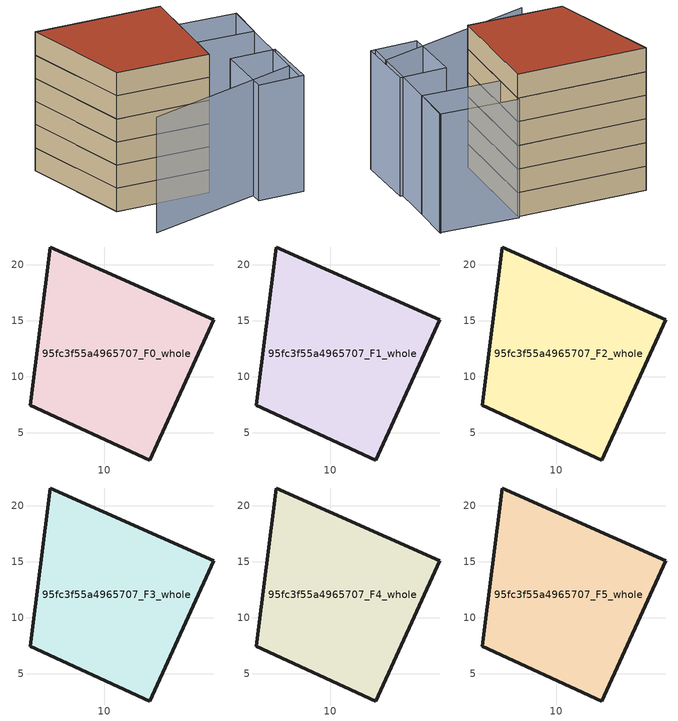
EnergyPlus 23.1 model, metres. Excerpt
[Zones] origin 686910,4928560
95fc3f55a4965707_F0_whole
 floor ground (EU_floor_Construction): 14.06,2.55 19.81,15.08 5.19,21.61 3.36,7.46 z0
 wall outside (EU_wall_Construction): 14.06,2.55 3.36,7.46 5.19,21.61 19.81,15.08 14.06,2.55 z0:3
95fc3f55a4965707_F1_whole
 floor to 95fc3f55a4965707_F0_whole (EU_floor_Construction): 14.06,2.55 19.8,15.08 5.19,21.61 3.36,7.46 z3
 wall outside (EU_wall_Construction): 14.06,2.55 3.36,7.46 5.19,21.61 19.81,15.08 14.06,2.55 z3:6
95fc3f55a4965707_F2_whole
 floor to 95fc3f55a4965707_F1_whole (EU_floor_Construction): 14.06,2.55 19.8,15.08 5.19,21.61 3.36,7.46 z6
 wall outside (EU_wall_Construction): 14.06,2.55 3.36,7.46 5.19,21.61 19.81,15.08 14.06,2.55 z6:9
95fc3f55a4965707_F3_whole
 floor to 95fc3f55a4965707_F2_whole (EU_floor_Construction): 14.06,2.55 19.8,15.08 5.19,21.61 3.36,7.46 z9
 wall outside (EU_wall_Construction): 14.06,2.55 3.36,7.46 5.19,21.61 19.81,15.08 14.06,2.55 z9:12
95fc3f55a4965707_F4_whole
 floor to 95fc3f55a4965707_F3_whole (EU_floor_Construction): 14.06,2.55 19.8,15.08 5.19,21.61 3.36,7.46 z12
 wall outside (EU_wall_Construction): 14.06,2.55 3.36,7.46 5.19,21.61 19.81,15.08 14.06,2.55 z12:15
95fc3f55a4965707_F5_whole
 floor to 95fc3f55a4965707_F4_whole (EU_floor_Construction): 14.06,2.55 19.8,15.08 5.19,21.61 3.36,7.46 z15
 wall outside (EU_wall_Construction): 14.06,2.55 3.36,7.46 5.19,21.61 19.81,15.08 14.06,2.55 z15:18
 roof outside (EU_roof_Construction): 19.81,15.08 14.06,2.55 3.36,7.46 5.19,21.61 z18
shading: 2.17,0.33 22.38,-2.52 / 21.1,-5.19 28.69,11.2 / 21.62,-5.41 16.29,-3.15 / 16.29,-3.15 19.26,3.86 / 19.26,3.86 24.59,1.59 / 24.59,1.59 21.62,-5.41 / 28.75,11.1 26.5,6.45 / 26.5,6.45 17.69,10.72 / 17.69,10.72 19.94,15.37 / 19.94,15.37 28.75,11.1 z0:15
[Building]
EU S2 Campaign: North Axis=0; Terrain=City; Solar Distribution=FullExterior
[Site:Location]
Bologna: Latitude=44.5; Longitude=11.25; Time Zone=1; Elevation=37
[SizingPeriod:WeatherFileDays]
AnnualSizingPeriod: Begin Month=1; Begin Day of Month=1; End Month=12; End Day of Month=31; Day of Week for Start Day=Monday; Use Weather File Daylight Saving Period=No; Use Weather File Rain and Snow Indicators=No
[MATERIAL]
EU_InternalMass_Material: Roughness=MediumRough; Thickness=0.1; Conductivity=1; Density=1800; Specific Heat=900; Thermal Absorptance=0.9; Solar Absorptance=0.7; Visible Absorptance=0.7
[MATERIAL:NOMASS] Roughness=MediumRough; Thermal Absorptance=0.9; Solar Absorptance=0.7; Visible Absorptance=0.7
Name | Thermal Resistance
EU_wall_NoMass | 0.905828
EU_roof_NoMass | 0.37593
EU_floor_NoMass | 0.67114
[CONSTRUCTION]
EU_wall_Construction: EU_wall_NoMass
EU_roof_Construction: EU_roof_NoMass
EU_floor_Construction: EU_floor_NoMass
EU_InternalMass_Construction: EU_InternalMass_Material
[ZONE] Type=1; Multiplier=1; Ceiling Height=autocalculate; Floor Area=autocalculate; Part of Total Floor Area=Yes
Name | Volume
95fc3f55a4965707_F0_whole | 571.518
95fc3f55a4965707_F1_whole; 95fc3f55a4965707_F2_whole; 95fc3f55a4965707_F3_whole; 95fc3f55a4965707_F4_whole; 95fc3f55a4965707_F5_whole | 571.517
[INTERNALMASS] Construction=EU_InternalMass_Construction; Surface Area=190.506
Name | Zone or ZoneList
95fc3f55a4965707_F0_whole_EU_InternalMass | 95fc3f55a4965707_F0_whole
95fc3f55a4965707_F1_whole_EU_InternalMass | 95fc3f55a4965707_F1_whole
95fc3f55a4965707_F2_whole_EU_InternalMass | 95fc3f55a4965707_F2_whole
95fc3f55a4965707_F3_whole_EU_InternalMass | 95fc3f55a4965707_F3_whole
95fc3f55a4965707_F4_whole_EU_InternalMass | 95fc3f55a4965707_F4_whole
95fc3f55a4965707_F5_whole_EU_InternalMass | 95fc3f55a4965707_F5_whole
[OTHEREQUIPMENT] Fuel Type=Electricity; Design Level Calculation Method=Watts/Area; Power per Zone Floor Area=1; Fraction Latent=0; Fraction Radiant=0; Fraction Lost=0; Carbon Dioxide Generation Rate=0; EndUse Subcategory=EU_Step8_InternalGains
Name | Zone or ZoneList or Space or SpaceList | Schedule
EU_Step8_InternalGain_95fc3f55a4965707_F0_whole_f000 | 95fc3f55a4965707_F0_whole | EU_Step8_GainSchedule_95fc3f55a4965707_F0_whole_f000
EU_Step8_InternalGain_95fc3f55a4965707_F1_whole_f000 | 95fc3f55a4965707_F1_whole | EU_Step8_GainSchedule_95fc3f55a4965707_F1_whole_f000
EU_Step8_InternalGain_95fc3f55a4965707_F2_whole_f000 | 95fc3f55a4965707_F2_whole | EU_Step8_GainSchedule_95fc3f55a4965707_F2_whole_f000
EU_Step8_InternalGain_95fc3f55a4965707_F3_whole_f000 | 95fc3f55a4965707_F3_whole | EU_Step8_GainSchedule_95fc3f55a4965707_F3_whole_f000
EU_Step8_InternalGain_95fc3f55a4965707_F4_whole_f000 | 95fc3f55a4965707_F4_whole | EU_Step8_GainSchedule_95fc3f55a4965707_F4_whole_f000
EU_Step8_InternalGain_95fc3f55a4965707_F5_whole_f000 | 95fc3f55a4965707_F5_whole | EU_Step8_GainSchedule_95fc3f55a4965707_F5_whole_f000
[ZONEVENTILATION:DESIGNFLOWRATE] Schedule=EU_AlwaysOn; Design Flow Rate Calculation Method=AirChanges/Hour; Air Changes per Hour=0.73129; Ventilation Type=Natural; Fan Pressure Rise=0; Fan Total Efficiency=1; Constant Term Coefficient=1; Temperature Term Coefficient=0; Velocity Term Coefficient=0; Velocity Squared Term Coefficient=0; Minimum Indoor Temperature=-100; Maximum Indoor Temperature=100; Delta Temperature=-100; Minimum Outdoor Temperature=-100; Maximum Outdoor Temperature=100; Maximum Wind Speed=40
Name | Zone or ZoneList or Space or SpaceList
EU_ConstantAir_95fc3f55a4965707_F0_whole | 95fc3f55a4965707_F0_whole
EU_ConstantAir_95fc3f55a4965707_F1_whole | 95fc3f55a4965707_F1_whole
EU_ConstantAir_95fc3f55a4965707_F2_whole | 95fc3f55a4965707_F2_whole
EU_ConstantAir_95fc3f55a4965707_F3_whole | 95fc3f55a4965707_F3_whole
EU_ConstantAir_95fc3f55a4965707_F4_whole | 95fc3f55a4965707_F4_whole
EU_ConstantAir_95fc3f55a4965707_F5_whole | 95fc3f55a4965707_F5_whole
[HVACTEMPLATE:THERMOSTAT] Constant Heating Setpoint=20; Constant Cooling Setpoint=50
EU_HeatOnly_95fc3f55a4965707_F0_whole; EU_HeatOnly_95fc3f55a4965707_F1_whole; EU_HeatOnly_95fc3f55a4965707_F2_whole; EU_HeatOnly_95fc3f55a4965707_F3_whole; EU_HeatOnly_95fc3f55a4965707_F4_whole; EU_HeatOnly_95fc3f55a4965707_F5_whole
[HVACTEMPLATE:ZONE:IDEALLOADSAIRSYSTEM] System Availability Schedule=EU_AlwaysOn; Maximum Heating Supply Air Temperature=50; Minimum Cooling Supply Air Temperature=13; Maximum Heating Supply Air Humidity Ratio=0.0156; Minimum Cooling Supply Air Humidity Ratio=0.0077; Heating Limit=NoLimit; Cooling Limit=NoLimit; Heating Availability Schedule=EU_AlwaysOn; Cooling Availability Schedule=EU_CoolingOff; Dehumidification Control Type=ConstantSensibleHeatRatio; Cooling Sensible Heat Ratio=0.7; Dehumidification Setpoint=60; Humidification Control Type=None; Humidification Setpoint=30; Outdoor Air Method=None; Outdoor Air Flow Rate per Person=0.00944; Outdoor Air Flow Rate per Zone Floor Area=0; Outdoor Air Flow Rate per Zone=0; Demand Controlled Ventilation Type=None; Outdoor Air Economizer Type=NoEconomizer; Heat Recovery Type=None; Sensible Heat Recovery Effectiveness=0.7; Latent Heat Recovery Effectiveness=0.65
Name | Template Thermostat
95fc3f55a4965707_F0_whole | EU_HeatOnly_95fc3f55a4965707_F0_whole
95fc3f55a4965707_F1_whole | EU_HeatOnly_95fc3f55a4965707_F1_whole
95fc3f55a4965707_F2_whole | EU_HeatOnly_95fc3f55a4965707_F2_whole
95fc3f55a4965707_F3_whole | EU_HeatOnly_95fc3f55a4965707_F3_whole
95fc3f55a4965707_F4_whole | EU_HeatOnly_95fc3f55a4965707_F4_whole
95fc3f55a4965707_F5_whole | EU_HeatOnly_95fc3f55a4965707_F5_whole
[SIZING:ZONE] Zone Cooling Design Supply Air Temperature Input Method=SupplyAirTemperature; Zone Cooling Design Supply Air Temperature=13; Zone Heating Design Supply Air Temperature Input Method=SupplyAirTemperature; Zone Heating Design Supply Air Temperature=50; Zone Cooling Design Supply Air Humidity Ratio=0.008; Zone Heating Design Supply Air Humidity Ratio=0.008; Cooling Design Air Flow Method=DesignDay; Cooling Design Air Flow Rate=0; Cooling Minimum Air Flow per Zone Floor Area=0.000762; Cooling Minimum Air Flow=0; Cooling Minimum Air Flow Fraction=0.2; Heating Design Air Flow Method=DesignDay; Heating Design Air Flow Rate=0; Heating Maximum Air Flow per Zone Floor Area=0.002032; Heating Maximum Air Flow=0.141576; Heating Maximum Air Flow Fraction=0.3; Account for Dedicated Outdoor Air System=No; Dedicated Outdoor Air System Control Strategy=NeutralSupplyAir; Dedicated Outdoor Air Low Setpoint Temperature for Design=autosize; Dedicated Outdoor Air High Setpoint Temperature for Design=autosize; Zone Load Sizing Method=Sensible Load Only No Latent Load; Zone Latent Cooling Design Supply Air Humidity Ratio Input Method=HumidityRatioDifference; Zone Cooling Design Supply Air Humidity Ratio Difference=0.005; Zone Latent Heating Design Supply Air Humidity Ratio Input Method=HumidityRatioDifference; Zone Humidification Design Supply Air Humidity Ratio Difference=0.005
95fc3f55a4965707_F0_whole; 95fc3f55a4965707_F1_whole; 95fc3f55a4965707_F2_whole; 95fc3f55a4965707_F3_whole; 95fc3f55a4965707_F4_whole; 95fc3f55a4965707_F5_whole
[SCHEDULE:CONSTANT]
Name | Hourly Value
EU_AlwaysOn | 1
EU_CoolingOff | 0
[SCHEDULE:FILE] Column Number=1; Rows to Skip at Top=0; Number of Hours of Data=8760; Column Separator=Comma; Interpolate to Timestep=No; Minutes per Item=60; Adjust Schedule for Daylight Savings=Yes
Name | File
EU_Step8_GainSchedule_95fc3f55a4965707_F0_whole_f000 | ../../schedules/95fc3f55a4965707/95fc3f55a4965707_F0_whole_f000_gain.csv
EU_Step8_GainSchedule_95fc3f55a4965707_F1_whole_f000 | ../../schedules/95fc3f55a4965707/95fc3f55a4965707_F1_whole_f000_gain.csv
EU_Step8_GainSchedule_95fc3f55a4965707_F2_whole_f000 | ../../schedules/95fc3f55a4965707/95fc3f55a4965707_F2_whole_f000_gain.csv
EU_Step8_GainSchedule_95fc3f55a4965707_F3_whole_f000 | ../../schedules/95fc3f55a4965707/95fc3f55a4965707_F3_whole_f000_gain.csv
EU_Step8_GainSchedule_95fc3f55a4965707_F4_whole_f000 | ../../schedules/95fc3f55a4965707/95fc3f55a4965707_F4_whole_f000_gain.csv
EU_Step8_GainSchedule_95fc3f55a4965707_F5_whole_f000 | ../../schedules/95fc3f55a4965707/95fc3f55a4965707_F5_whole_f000_gain.csv
